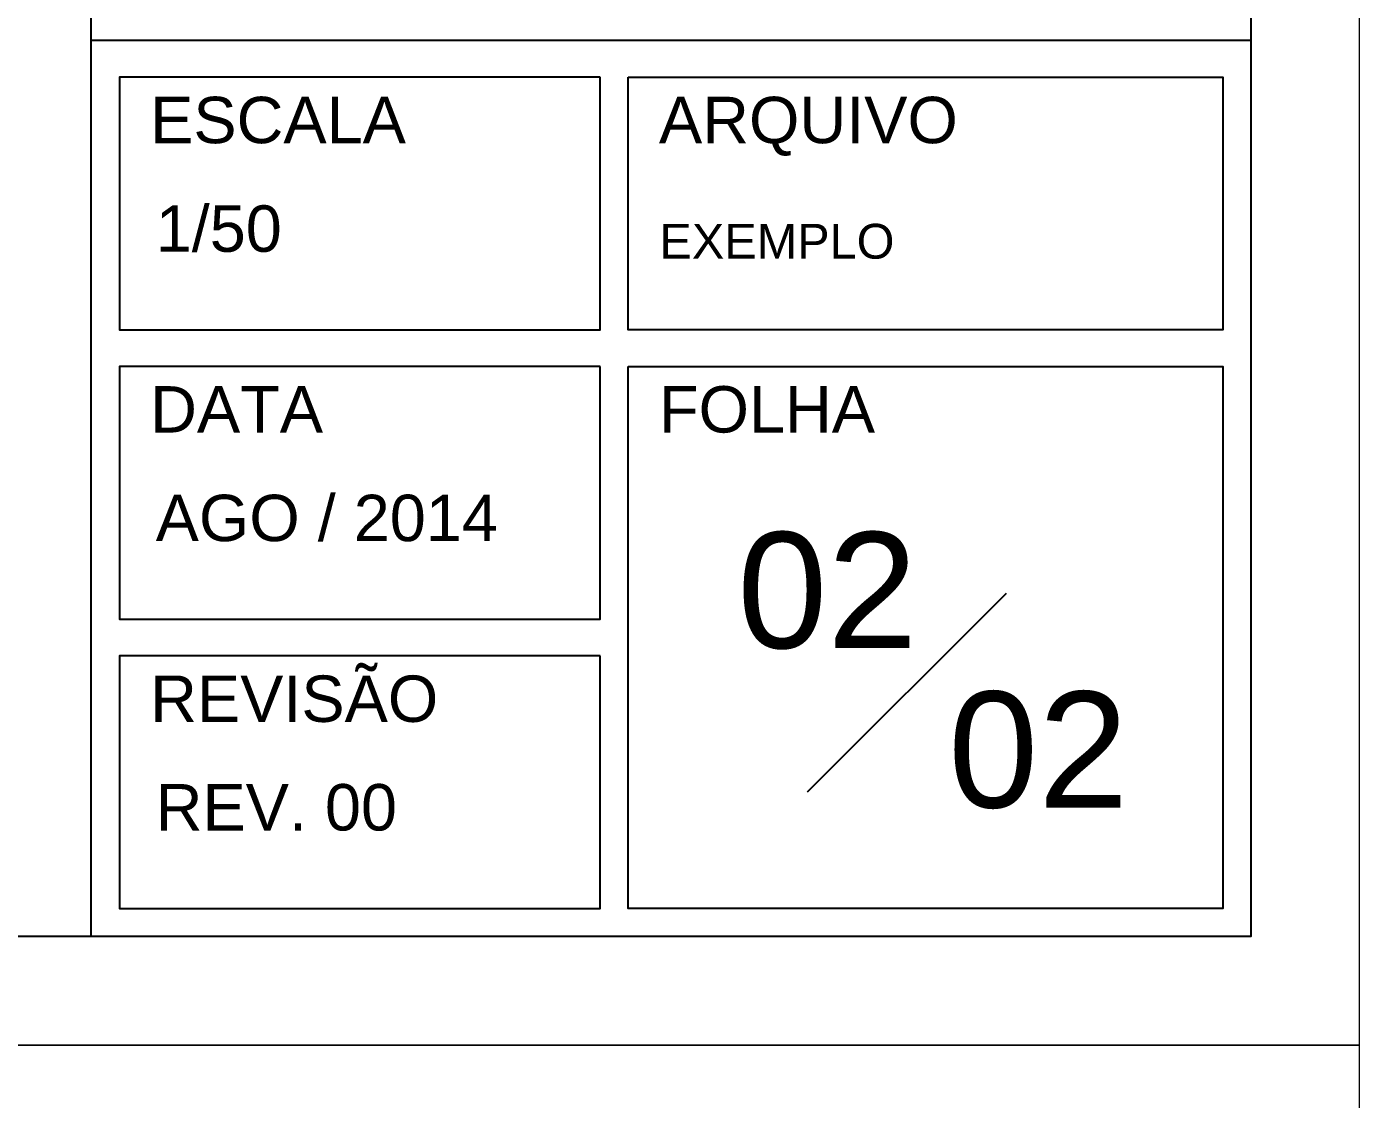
# Model space of a CAD drawing. Extents: x 126968 to 132038, y -1805 to 3860.
# Drawn here: x 129656.7 to 129810.2, y -236.5 to -112.9 of the extents above; entities that cross this region are included whole.
import ezdxf

# ---------------------------------------------------------------- set-up
doc = ezdxf.new("R2010")
doc.units = 0
doc.header["$MEASUREMENT"] = 0
for name, color, linetype in [('ARQ-CARIMBO', 1, 'CONTINUOUS'), ('PENA01', 1, 'CONTINUOUS'), ('PENA02', 2, 'CONTINUOUS'), ('PENA03', 3, 'CONTINUOUS'), ('PENA04', 4, 'CONTINUOUS'), ('Pena05', 5, 'CONTINUOUS')]:
    doc.layers.add(name, color=color, linetype=linetype)
doc.layers.add('PENA 03', color=3, linetype='CONTINUOUS', lineweight=15)
doc.layers.add('PENA 05', color=5, linetype='CONTINUOUS', lineweight=25)
doc.styles.add('Arial', font='arial.ttf', dxfattribs={"height": 0.3125})

msp = doc.modelspace()

# ---------------------------------------------------------------- linework, layer by layer
at = {"layer": 'PENA 03'}
for points in [[(129067.743, -230.203), (129810.243, -230.203), (129810.243, 294.797), (129067.743, 294.797)], [(129067.743, -755.203), (129810.243, -755.203), (129810.243, -230.203), (129067.743, -230.203)]]:
    msp.add_lwpolyline(points, close=True, dxfattribs=at)
at = {"layer": 'PENA 05'}
msp.add_line((129664.149, 279.079), (129664.149, -217.703), dxfattribs=at)
msp.add_lwpolyline([(129110.243, 282.297), (129797.743, 282.297), (129797.743, -217.703), (129110.243, -217.703)], close=True, dxfattribs=at)
at = {"layer": 'PENA01'}
for points in [[(129722.786, -118.741), (129667.421, -118.741), (129667.421, -147.862), (129722.786, -147.862)], [(129726.025, -118.741), (129794.537, -118.741), (129794.537, -147.862), (129726.025, -147.862)], [(129722.786, -152.058), (129667.421, -152.058), (129667.421, -181.179), (129722.786, -181.179)], [(129726.025, -152.058), (129794.537, -152.058), (129794.537, -214.496), (129726.025, -214.496)], [(129722.786, -185.375), (129667.421, -185.375), (129667.421, -214.496), (129722.786, -214.496)]]:
    msp.add_lwpolyline(points, close=True, dxfattribs=at)
at = {"layer": 'PENA03', "color": 3}
msp.add_line((129746.695, -201.062), (129769.598, -178.159), dxfattribs=at)
at = {"layer": 'Pena05', "color": 5}
msp.add_line((129797.743, -114.545), (129664.149, -114.545), dxfattribs=at)

# ---------------------------------------------------------------- texts
at = {"layer": 'ARQ-CARIMBO', "insert": (129729.63, -135.645), "char_height": 4.00781, "width": 288.55301, "attachment_point": 1, "style": 'Arial'}
msp.add_mtext('{\\fArial|b0|i0|c0|p34;EXEMPLO}', dxfattribs=at)
at = {"layer": 'PENA02', "color": 2, "style": 'Arial'}
for s, p in [('ESCALA', (129670.968, -126.361)), ('ARQUIVO', (129729.573, -126.361)), ('DATA', (129670.968, -159.678)), ('FOLHA', (129729.573, -159.678)), ('REVISÃO', (129670.968, -192.995))]:
    msp.add_text(s, height=5.3438, dxfattribs=at).set_placement(p)
at = {"layer": 'PENA03', "color": 3, "style": 'Arial'}
for s, p in [('1/50', (129671.605, -138.865)), ('AGO / 2014', (129671.605, -172.182)), ('REV. 00', (129671.605, -205.499))]:
    msp.add_text(s, height=5.3438, dxfattribs=at).set_placement(p)
at = {"layer": 'PENA04', "color": 4, "style": 'Arial'}
for p in [(129738.589, -184.502), (129762.881, -202.857)]:
    msp.add_text('02', height=13.3594, dxfattribs=at).set_placement(p)

doc.saveas('drawing.dxf')
